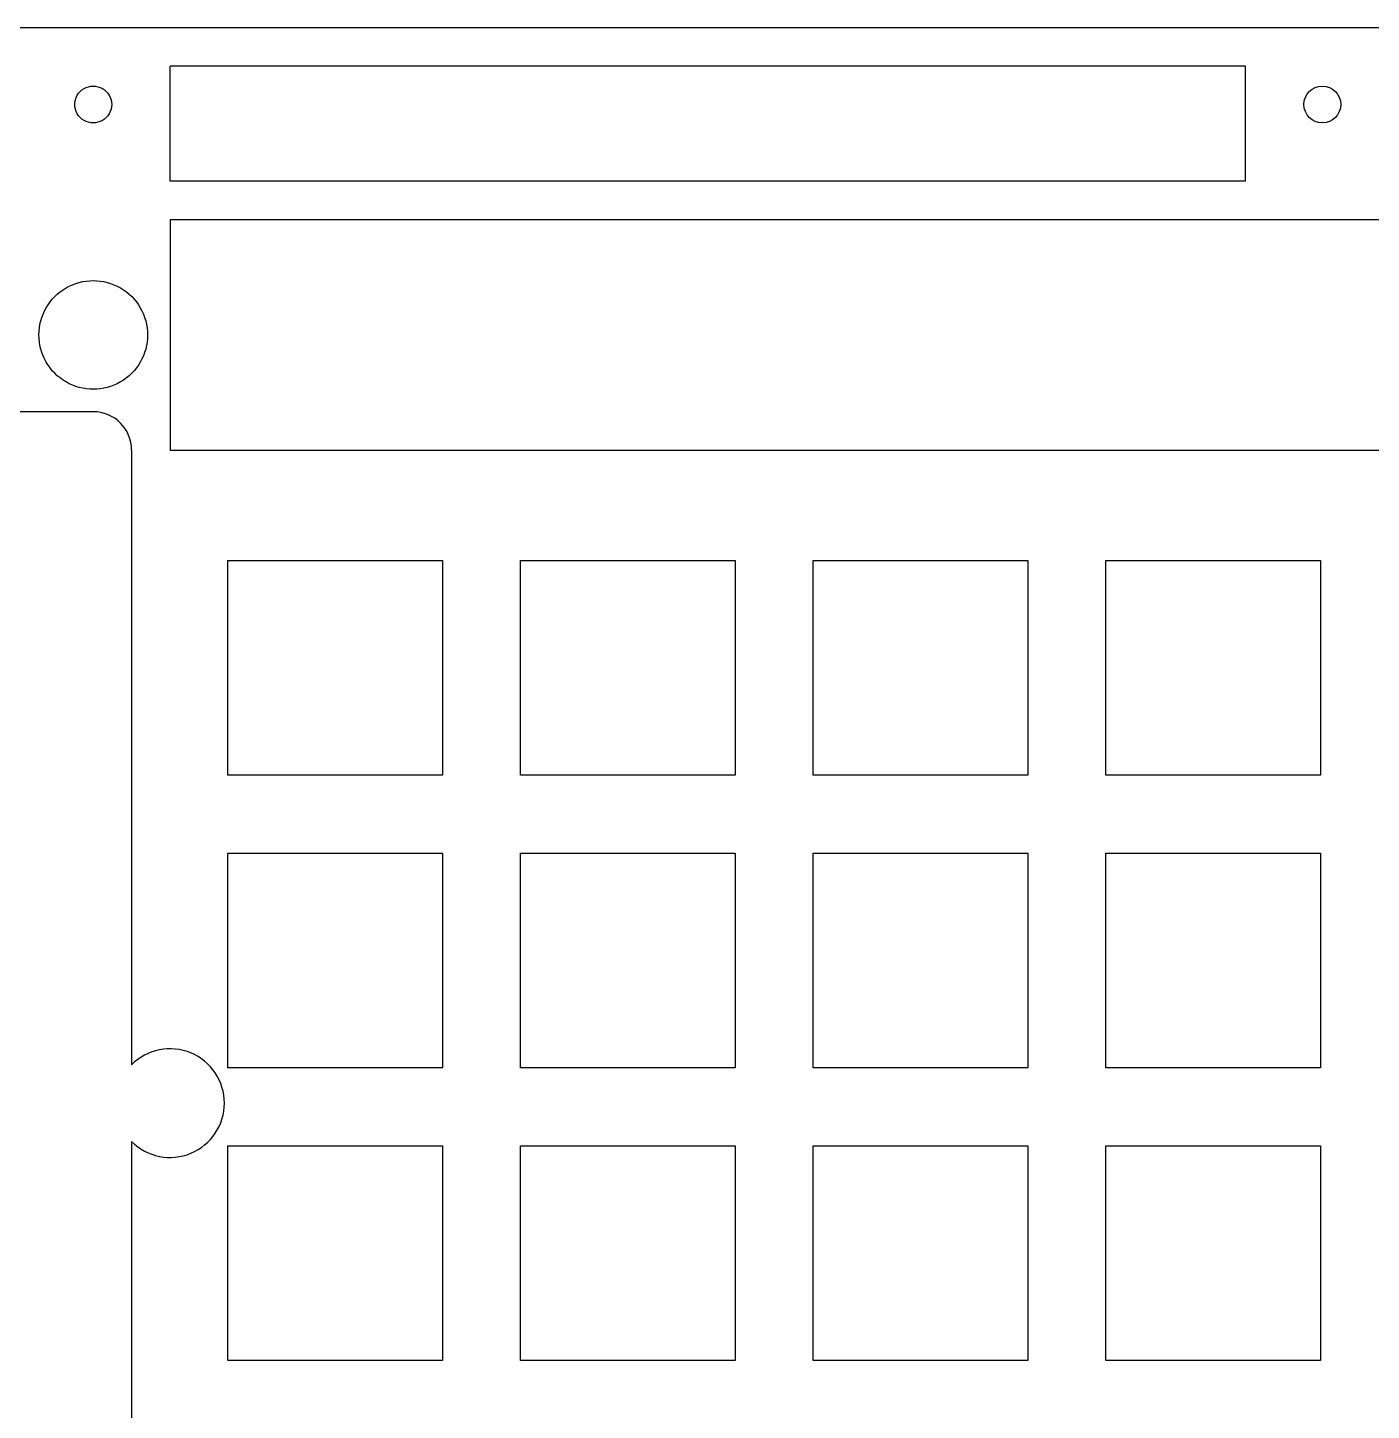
# Model space of a CAD drawing. Extents: x 22 to 393, y -202 to -22.
# Drawn here: x 215.7 to 303.2, y -112.1 to -22.1 of the extents above; entities that cross this region are included whole.
import ezdxf

# ---------------------------------------------------------------- set-up
doc = ezdxf.new("R2010")
doc.units = 0
doc.layers.get('0').update_dxf_attribs({"linetype": 'CONTINUOUS'})

msp = doc.modelspace()

# ---------------------------------------------------------------- linework, layer by layer
at = {"color": 7}
for points in [[(27.49804, -22.147459), (387.49986, -22.147459)], [(294.99814, -24.646819), (224.99828, -24.646819)], [(224.99828, -32.147439), (224.99828, -24.646819)], [(294.99814, -32.147439), (294.99814, -24.646819)], [(294.99814, -32.147439), (224.99828, -32.147439)], [(339.99932, -34.646799), (224.99828, -34.646799)], [(224.99828, -34.646799), (224.99828, -49.648039)], [(219.99956, -47.148679), (184.99836, -47.148679)], [(222.49892, -49.648039), (222.49892, -89.647959)], [(224.99828, -49.648039), (339.99932, -49.648039)], [(228.75748, -70.808779), (228.75748, -56.838779)], [(228.75748, -56.838779), (242.72748, -56.838779)], [(242.72748, -56.838779), (242.72748, -70.808779)], [(247.80748, -70.808779), (247.80748, -56.838779)], [(247.80748, -56.838779), (261.77748, -56.838779)], [(261.77748, -56.838779), (261.77748, -70.808779)], [(242.72748, -70.808779), (228.75748, -70.808779)], [(261.77748, -70.808779), (247.80748, -70.808779)], [(228.75748, -89.858779), (228.75748, -75.888779)], [(228.75748, -75.888779), (242.72748, -75.888779)], [(242.72748, -75.888779), (242.72748, -89.858779)], [(285.90748, -89.858779), (285.90748, -75.888779)], [(285.90748, -75.888779), (299.87748, -75.888779)], [(299.87748, -75.888779), (299.87748, -89.858779)], [(242.72748, -89.858779), (228.75748, -89.858779)], [(299.87748, -89.858779), (285.90748, -89.858779)], [(222.49892, -94.646679), (222.49892, -134.646599)], [(228.75748, -108.908779), (228.75748, -94.938779)], [(228.75748, -94.938779), (242.72748, -94.938779)], [(242.72748, -94.938779), (242.72748, -108.908779)], [(247.80748, -108.908779), (247.80748, -94.938779)], [(247.80748, -94.938779), (261.77748, -94.938779)], [(261.77748, -94.938779), (261.77748, -108.908779)], [(266.85748, -108.908779), (266.85748, -94.938779)], [(266.85748, -94.938779), (280.82748, -94.938779)], [(280.82748, -94.938779), (280.82748, -108.908779)], [(242.72748, -108.908779), (228.75748, -108.908779)], [(261.77748, -108.908779), (247.80748, -108.908779)], [(280.82748, -108.908779), (266.85748, -108.908779)]]:
    msp.add_lwpolyline(points, dxfattribs=at)
for points in [[(221.200068, -27.148719)], [(301.1994, -27.148719)], [(223.535596, -42.148689)], [(266.85748, -56.838779), (280.82748, -56.838779), (280.82748, -70.808779), (266.85748, -70.808779)], [(285.90748, -56.838779), (299.87748, -56.838779), (299.87748, -70.808779), (285.90748, -70.808779)], [(247.80748, -75.888779), (261.77748, -75.888779), (261.77748, -89.858779), (247.80748, -89.858779)], [(266.85748, -75.888779), (280.82748, -75.888779), (280.82748, -89.858779), (266.85748, -89.858779)], [(285.90748, -94.938779), (299.87748, -94.938779), (299.87748, -108.908779), (285.90748, -108.908779)]]:
    msp.add_lwpolyline(points, close=True, dxfattribs=at)
for points in [[(219.400068, -26.109488), (219.771349, -25.895129), (220.228787, -25.895129), (220.600068, -26.109488)], [(298.7994, -27.148719), (298.7994, -26.485977), (299.336658, -25.948719), (299.9994, -25.948719)], [(299.9994, -25.948719), (300.662142, -25.948719), (301.1994, -26.485977), (301.1994, -27.148719)], [(218.800068, -27.148719), (218.800068, -26.72), (219.028787, -26.323848), (219.400068, -26.109488)], [(220.600068, -26.109488), (220.971349, -26.323848), (221.200068, -26.72), (221.200068, -27.148719)], [(219.400068, -28.187949), (219.028787, -27.97359), (218.800068, -27.577438), (218.800068, -27.148719)], [(221.200068, -27.148719), (221.200068, -27.577438), (220.971349, -27.97359), (220.600068, -28.187949)], [(299.9994, -28.348719), (299.336658, -28.348719), (298.7994, -27.811461), (298.7994, -27.148719)], [(301.1994, -27.148719), (301.1994, -27.811461), (300.662142, -28.348719), (299.9994, -28.348719)], [(220.600068, -28.187949), (220.228787, -28.402309), (219.771349, -28.402309), (219.400068, -28.187949)], [(218.232304, -39.086832), (219.3262, -38.455271), (220.673936, -38.455271), (221.767832, -39.086832)], [(216.46454, -42.148689), (216.46454, -40.885567), (217.138408, -39.718393), (218.232304, -39.086832)], [(221.767832, -39.086832), (222.861728, -39.718393), (223.535596, -40.885567), (223.535596, -42.148689)], [(218.232304, -45.210546), (217.138408, -44.578984), (216.46454, -43.411811), (216.46454, -42.148689)], [(223.535596, -42.148689), (223.535596, -43.411811), (222.861728, -44.578984), (221.767832, -45.210546)], [(221.767832, -45.210546), (220.673936, -45.842107), (219.3262, -45.842107), (218.232304, -45.210546)], [(222.499936, -49.648801), (222.500003, -48.268093), (221.380776, -47.148752), (220.000068, -47.148679)], [(226.35292, -88.882314), (225.031783, -88.335082), (223.51109, -88.637567), (222.499936, -89.648721)], [(228.53546, -92.148716), (228.53546, -90.718728), (227.674056, -89.429547), (226.35292, -88.882314)], [(226.35292, -95.415118), (227.674056, -94.867885), (228.53546, -93.578703), (228.53546, -92.148716)], [(222.499936, -94.648711), (223.51109, -95.659865), (225.031783, -95.96235), (226.35292, -95.415118)]]:
    msp.add_open_spline(points, degree=3, dxfattribs=at)

doc.saveas('drawing.dxf')
